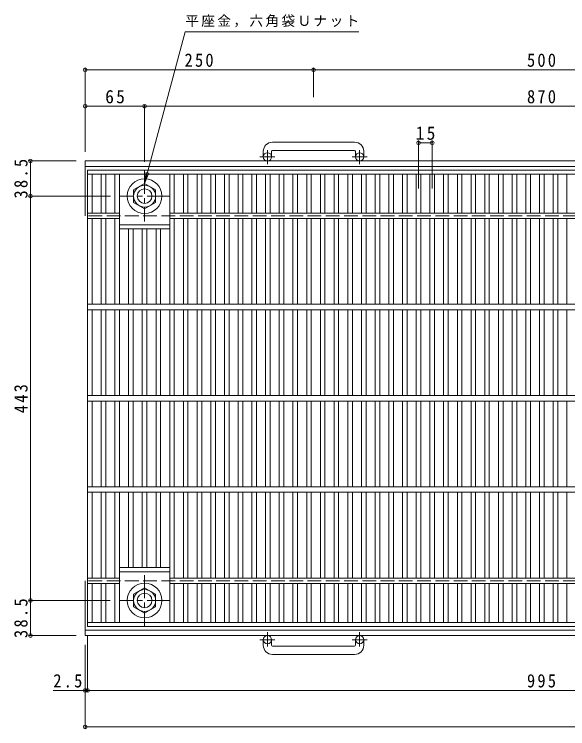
# Model space of a CAD drawing. Units: millimetres at full size, sheet at 1:5; some dimension numbers follow another scale. Extents: x -903 to 930, y -691 to 665.
# Drawn here: x -903 to -297, y -182 to 601 of the extents above; entities that cross this region are included whole.
import ezdxf

# ---------------------------------------------------------------- set-up
doc = ezdxf.new("R2010")
doc.units = ezdxf.units.MM
doc.header["$LTSCALE"] = 5
doc.header["$PDMODE"] = 32
doc.header["$PDSIZE"] = 4
doc.linetypes.add('CHAIN1', pattern=[8, 5, -1, 1, -1])
doc.linetypes.add('DASHED3', pattern=[4, 3, -1])
for name, color, linetype, lineweight in [('E-1', 2, 'Continuous', 9), ('E-2', 3, 'Continuous', 9), ('E-4', 7, 'Continuous', 9), ('E-5', 7, 'Continuous', 9), ('E-A', 2, 'Continuous', 9)]:
    doc.layers.add(name, color=color, linetype=linetype, lineweight=lineweight)
doc.styles.add('ＭＳ ゴシック', font='')
doc.styles.get('ＭＳ ゴシック').set_extended_font_data('MS Gothic')

msp = doc.modelspace()

# ---------------------------------------------------------------- linework, layer by layer
at = {"layer": 'E-1'}
for p, q in [((-530, 460.442), (-620, 460.442)), ((-630, 450.442), (-630, 444.343)), ((-621, 450.442), (-621, 444.343)), ((-620, 451.442), (-530, 451.442)), ((-529, 450.442), (-529, 444.343)), ((-520, 450.442), (-520, 444.343)), ((315.001, 439.843), (-825, 439.843)), ((-825, 379.842), (-825, 439.843)), ((312.715, 433.842), (-825, 433.842)), ((-825, -80.158), (-825, -20.158)), ((317.68, -74.158), (-825, -74.158)), ((315.001, -80.158), (-825, -80.158)), ((-630, -90.758), (-630, -84.658)), ((-621, -90.758), (-621, -84.658)), ((-529, -90.758), (-529, -84.658)), ((-520, -90.758), (-520, -84.658)), ((-620, -91.758), (-530, -91.758)), ((-530, -100.758), (-620, -100.758))]:
    msp.add_line(p, q, dxfattribs=at)
at = {"layer": 'E-1', "linetype": 'CHAIN1'}
for p, q in [((-625.5, 436.234), (-625.5, 451.832)), ((-524.499, 436.234), (-524.499, 451.832)), ((-617.337, 444.343), (-633.744, 444.343)), ((-516.337, 444.343), (-532.744, 444.343)), ((-625.5, -76.551), (-625.5, -92.148)), ((-524.499, -76.551), (-524.499, -92.148)), ((-617.337, -84.658), (-633.744, -84.658)), ((-516.337, -84.658), (-532.744, -84.658))]:
    msp.add_line(p, q, dxfattribs=at)
at = {"layer": 'E-1', "linetype": 'DASHED3'}
for p, q in [((173.501, 379.842), (-825, 379.842)), ((173.501, -20.158), (-825, -20.158))]:
    msp.add_line(p, q, dxfattribs=at)
at = {"layer": 'E-1'}
for centre in [(-625.5, 444.343), (-524.5, 444.343), (-625.5, -84.658), (-524.5, -84.658)]:
    msp.add_circle(centre, 4.5, dxfattribs=at)
for centre, radius, start, end in [((-620, 450.442), 10, 90, 180), ((-530, 450.442), 10, 0, 90), ((-620, 450.442), 1, 90, 180), ((-530, 450.442), 1, 0, 90), ((-620, -90.758), 10, 180, 270), ((-620, -90.758), 1, 180, 270), ((-530, -90.758), 10, 270, 0), ((-530, -90.758), 1, 270, 0)]:
    msp.add_arc(centre, radius, start, end, dxfattribs=at)
at = {"layer": 'E-2'}
for p, q in [((-822.5, -70.159), (-822.5, 429.842)), ((-822.5, 429.842), (172.5, 429.842)), ((-822.5, 425.341), (172.5, 425.341)), ((-817.5, 382.842), (-817.5, 425.341)), ((-807.5, 382.842), (-807.5, 425.341)), ((-802.5, 382.842), (-802.5, 425.341)), ((-792.5, 382.842), (-792.5, 425.341)), ((-787.5, 282.842), (-787.5, 425.341)), ((-732.5, 282.842), (-732.5, 425.341)), ((-727.5, 382.842), (-727.5, 425.341)), ((-717.5, 382.842), (-717.5, 425.341)), ((-712.5, 382.842), (-712.5, 425.341)), ((-702.5, 382.842), (-702.5, 425.341)), ((-697.5, 382.842), (-697.5, 425.341)), ((-687.5, 382.842), (-687.5, 425.341)), ((-682.5, 382.842), (-682.5, 425.341)), ((-672.5, 382.842), (-672.5, 425.341)), ((-667.5, 382.842), (-667.5, 425.341)), ((-657.5, 382.842), (-657.5, 425.341)), ((-652.5, 382.842), (-652.5, 425.341)), ((-642.5, 382.842), (-642.5, 425.341)), ((-637.5, 382.842), (-637.5, 425.341)), ((-627.5, 382.842), (-627.5, 425.341)), ((-622.5, 382.842), (-622.5, 425.341)), ((-612.5, 382.842), (-612.5, 425.341)), ((-607.5, 382.842), (-607.5, 425.341)), ((-597.5, 382.842), (-597.5, 425.341)), ((-592.5, 382.842), (-592.5, 425.341)), ((-582.5, 382.842), (-582.5, 425.341)), ((-577.5, 382.842), (-577.5, 425.341)), ((-567.5, 382.842), (-567.5, 425.341)), ((-562.5, 382.842), (-562.5, 425.341)), ((-552.5, 382.842), (-552.5, 425.341)), ((-547.5, 382.842), (-547.5, 425.341)), ((-537.5, 382.842), (-537.5, 425.341)), ((-532.5, 382.842), (-532.5, 425.341)), ((-522.5, 382.842), (-522.5, 425.341)), ((-517.5, 382.842), (-517.5, 425.341)), ((-507.5, 382.842), (-507.5, 425.341)), ((-502.5, 382.842), (-502.5, 425.341)), ((-492.5, 382.842), (-492.5, 425.341)), ((-487.5, 382.842), (-487.5, 425.341)), ((-477.5, 382.842), (-477.5, 425.341)), ((-472.5, 382.842), (-472.5, 425.341)), ((-462.5, 382.842), (-462.5, 425.341)), ((-457.5, 382.842), (-457.5, 425.341)), ((-447.5, 382.842), (-447.5, 425.341)), ((-442.5, 382.842), (-442.5, 425.341)), ((-432.5, 382.842), (-432.5, 425.341)), ((-427.5, 382.842), (-427.5, 425.341)), ((-417.5, 382.842), (-417.5, 425.341)), ((-412.5, 382.842), (-412.5, 425.341)), ((-402.5, 382.842), (-402.5, 425.341)), ((-397.5, 382.842), (-397.5, 425.341)), ((-387.5, 382.842), (-387.5, 425.341)), ((-382.5, 382.842), (-382.5, 425.341)), ((-372.5, 382.842), (-372.5, 425.341)), ((-367.5, 382.842), (-367.5, 425.341)), ((-357.5, 382.842), (-357.5, 425.341)), ((-352.5, 382.842), (-352.5, 425.341)), ((-342.5, 382.842), (-342.5, 425.341)), ((-337.5, 382.842), (-337.5, 425.341)), ((-327.5, 382.842), (-327.5, 425.341)), ((-322.5, 382.842), (-322.5, 425.341)), ((-312.5, 382.842), (-312.5, 425.341)), ((-307.5, 382.842), (-307.5, 425.341)), ((-297.5, 382.842), (-297.5, 425.341)), ((-787.5, 382.842), (-822.5, 382.842)), ((-787.5, 376.841), (-822.5, 376.841)), ((-817.5, 282.842), (-817.5, 376.841)), ((-807.5, 282.842), (-807.5, 376.841)), ((-802.5, 282.842), (-802.5, 376.841)), ((-792.5, 282.842), (-792.5, 376.841)), ((82.5, 382.842), (-732.5, 382.842)), ((82.5, 376.841), (-732.5, 376.841)), ((-727.5, 282.842), (-727.5, 376.841)), ((-717.5, 282.842), (-717.5, 376.841)), ((-712.5, 282.842), (-712.5, 376.841)), ((-702.5, 282.842), (-702.5, 376.841)), ((-697.5, 282.842), (-697.5, 376.841)), ((-687.5, 282.842), (-687.5, 376.841)), ((-682.5, 282.842), (-682.5, 376.841)), ((-672.5, 282.842), (-672.5, 376.841)), ((-667.5, 282.842), (-667.5, 376.841)), ((-657.5, 282.842), (-657.5, 376.841)), ((-652.5, 282.842), (-652.5, 376.841)), ((-642.5, 282.842), (-642.5, 376.841)), ((-637.5, 282.842), (-637.5, 376.841)), ((-627.5, 282.842), (-627.5, 376.841)), ((-622.5, 282.842), (-622.5, 376.841)), ((-612.5, 282.842), (-612.5, 376.841)), ((-607.5, 282.842), (-607.5, 376.841)), ((-597.5, 282.842), (-597.5, 376.841)), ((-592.5, 282.842), (-592.5, 376.841)), ((-582.5, 282.842), (-582.5, 376.841)), ((-577.5, 282.842), (-577.5, 376.841)), ((-567.5, 282.842), (-567.5, 376.841)), ((-562.5, 282.842), (-562.5, 376.841)), ((-552.5, 282.842), (-552.5, 376.841)), ((-547.5, 282.842), (-547.5, 376.841)), ((-537.5, 282.842), (-537.5, 376.841)), ((-532.5, 282.842), (-532.5, 376.841)), ((-522.5, 282.842), (-522.5, 376.841)), ((-517.5, 282.842), (-517.5, 376.841)), ((-507.5, 282.842), (-507.5, 376.841)), ((-502.5, 282.842), (-502.5, 376.841)), ((-492.5, 282.842), (-492.5, 376.841)), ((-487.5, 282.842), (-487.5, 376.841)), ((-477.5, 282.842), (-477.5, 376.841)), ((-472.5, 282.842), (-472.5, 376.841)), ((-462.5, 282.842), (-462.5, 376.841)), ((-457.5, 282.842), (-457.5, 376.841)), ((-447.5, 282.842), (-447.5, 376.841)), ((-442.5, 282.842), (-442.5, 376.841)), ((-432.5, 282.842), (-432.5, 376.841)), ((-427.5, 282.842), (-427.5, 376.841)), ((-417.5, 282.842), (-417.5, 376.841)), ((-412.5, 282.842), (-412.5, 376.841)), ((-402.5, 282.842), (-402.5, 376.841)), ((-397.5, 282.842), (-397.5, 376.841)), ((-387.5, 282.842), (-387.5, 376.841)), ((-382.5, 282.842), (-382.5, 376.841)), ((-372.5, 282.842), (-372.5, 376.841)), ((-367.5, 282.842), (-367.5, 376.841)), ((-357.5, 282.842), (-357.5, 376.841)), ((-352.5, 282.842), (-352.5, 376.841)), ((-342.5, 282.842), (-342.5, 376.841)), ((-337.5, 282.842), (-337.5, 376.841)), ((-327.5, 282.842), (-327.5, 376.841)), ((-322.5, 282.842), (-322.5, 376.841)), ((-312.5, 282.842), (-312.5, 376.841)), ((-307.5, 282.842), (-307.5, 376.841)), ((-297.5, 282.842), (-297.5, 376.841)), ((-787.5, 369.841), (-732.5, 369.841)), ((-787.5, 365.342), (-732.5, 365.342)), ((-777.5, 282.842), (-777.5, 365.342)), ((-772.5, 282.842), (-772.5, 365.342)), ((-762.5, 282.842), (-762.5, 365.342)), ((-757.5, 282.842), (-757.5, 365.342)), ((-747.5, 282.842), (-747.5, 365.342)), ((-742.5, 282.842), (-742.5, 365.342)), ((172.5, 282.842), (-822.5, 282.842)), ((172.5, 276.842), (-822.5, 276.842)), ((-817.5, 182.842), (-817.5, 276.842)), ((-807.5, 182.842), (-807.5, 276.842)), ((-802.5, 182.842), (-802.5, 276.842)), ((-792.5, 182.842), (-792.5, 276.842)), ((-787.5, 182.842), (-787.5, 276.842)), ((-777.5, 182.842), (-777.5, 276.842)), ((-772.5, 182.842), (-772.5, 276.842)), ((-762.5, 182.842), (-762.5, 276.842)), ((-757.5, 182.842), (-757.5, 276.842)), ((-747.5, 182.842), (-747.5, 276.842)), ((-742.5, 182.842), (-742.5, 276.842)), ((-732.5, 182.842), (-732.5, 276.842)), ((-727.5, 182.842), (-727.5, 276.842)), ((-717.5, 182.842), (-717.5, 276.842)), ((-712.5, 182.842), (-712.5, 276.842)), ((-702.5, 182.842), (-702.5, 276.842)), ((-697.5, 182.842), (-697.5, 276.842)), ((-687.5, 182.842), (-687.5, 276.842)), ((-682.5, 182.842), (-682.5, 276.842)), ((-672.5, 182.842), (-672.5, 276.842)), ((-667.5, 182.842), (-667.5, 276.842)), ((-657.5, 182.842), (-657.5, 276.842)), ((-652.5, 182.842), (-652.5, 276.842)), ((-642.5, 182.842), (-642.5, 276.842)), ((-637.5, 182.842), (-637.5, 276.842)), ((-627.5, 182.842), (-627.5, 276.842)), ((-622.5, 182.842), (-622.5, 276.842)), ((-612.5, 182.842), (-612.5, 276.842)), ((-607.5, 182.842), (-607.5, 276.842)), ((-597.5, 182.842), (-597.5, 276.842)), ((-592.5, 182.842), (-592.5, 276.842)), ((-582.5, 182.842), (-582.5, 276.842)), ((-577.5, 182.842), (-577.5, 276.842)), ((-567.5, 182.842), (-567.5, 276.842)), ((-562.5, 182.842), (-562.5, 276.842)), ((-552.5, 182.842), (-552.5, 276.842)), ((-547.5, 182.842), (-547.5, 276.842)), ((-537.5, 182.842), (-537.5, 276.842)), ((-532.5, 182.842), (-532.5, 276.842)), ((-522.5, 182.842), (-522.5, 276.842)), ((-517.5, 182.842), (-517.5, 276.842)), ((-507.5, 182.842), (-507.5, 276.842)), ((-502.5, 182.842), (-502.5, 276.842)), ((-492.5, 182.842), (-492.5, 276.842)), ((-487.5, 182.842), (-487.5, 276.842)), ((-477.5, 182.842), (-477.5, 276.842)), ((-472.5, 182.842), (-472.5, 276.842)), ((-462.5, 182.842), (-462.5, 276.842)), ((-457.5, 182.842), (-457.5, 276.842)), ((-447.5, 182.842), (-447.5, 276.842)), ((-442.5, 182.842), (-442.5, 276.842)), ((-432.5, 182.842), (-432.5, 276.842)), ((-427.5, 182.842), (-427.5, 276.842)), ((-417.5, 182.842), (-417.5, 276.842)), ((-412.5, 182.842), (-412.5, 276.842)), ((-402.5, 182.842), (-402.5, 276.842)), ((-397.5, 182.842), (-397.5, 276.842)), ((-387.5, 182.842), (-387.5, 276.842)), ((-382.5, 182.842), (-382.5, 276.842)), ((-372.5, 182.842), (-372.5, 276.842)), ((-367.5, 182.842), (-367.5, 276.842)), ((-357.5, 182.842), (-357.5, 276.842)), ((-352.5, 182.842), (-352.5, 276.842)), ((-342.5, 182.842), (-342.5, 276.842)), ((-337.5, 182.842), (-337.5, 276.842)), ((-327.5, 182.842), (-327.5, 276.842)), ((-322.5, 182.842), (-322.5, 276.842)), ((-312.5, 182.842), (-312.5, 276.842)), ((-307.5, 182.842), (-307.5, 276.842)), ((-297.5, 182.842), (-297.5, 276.842)), ((172.5, 182.842), (-822.5, 182.842)), ((172.5, 176.842), (-822.5, 176.842)), ((-817.5, 82.842), (-817.5, 176.842)), ((-807.5, 82.842), (-807.5, 176.842)), ((-802.5, 82.842), (-802.5, 176.842)), ((-792.5, 82.842), (-792.5, 176.842)), ((-787.5, 82.842), (-787.5, 176.842)), ((-777.5, 82.842), (-777.5, 176.842)), ((-772.5, 82.842), (-772.5, 176.842)), ((-762.5, 82.842), (-762.5, 176.842)), ((-757.5, 82.842), (-757.5, 176.842)), ((-747.5, 82.842), (-747.5, 176.842)), ((-742.5, 82.842), (-742.5, 176.842)), ((-732.5, 82.842), (-732.5, 176.842)), ((-727.5, 82.842), (-727.5, 176.842)), ((-717.5, 82.842), (-717.5, 176.842)), ((-712.5, 82.842), (-712.5, 176.842)), ((-702.5, 82.842), (-702.5, 176.842)), ((-697.5, 82.842), (-697.5, 176.842)), ((-687.5, 82.842), (-687.5, 176.842)), ((-682.5, 82.842), (-682.5, 176.842)), ((-672.5, 82.842), (-672.5, 176.842)), ((-667.5, 82.842), (-667.5, 176.842)), ((-657.5, 82.842), (-657.5, 176.842)), ((-652.5, 82.842), (-652.5, 176.842)), ((-642.5, 82.842), (-642.5, 176.842)), ((-637.5, 82.842), (-637.5, 176.842)), ((-627.5, 82.842), (-627.5, 176.842)), ((-622.5, 82.842), (-622.5, 176.842)), ((-612.5, 82.842), (-612.5, 176.842)), ((-607.5, 82.842), (-607.5, 176.842)), ((-597.5, 82.842), (-597.5, 176.842)), ((-592.5, 82.842), (-592.5, 176.842)), ((-582.5, 82.842), (-582.5, 176.842)), ((-577.5, 82.842), (-577.5, 176.842)), ((-567.5, 82.842), (-567.5, 176.842)), ((-562.5, 82.842), (-562.5, 176.842)), ((-552.5, 82.842), (-552.5, 176.842)), ((-547.5, 82.842), (-547.5, 176.842)), ((-537.5, 82.842), (-537.5, 176.842)), ((-532.5, 82.842), (-532.5, 176.842)), ((-522.5, 82.842), (-522.5, 176.842)), ((-517.5, 82.842), (-517.5, 176.842)), ((-507.5, 82.842), (-507.5, 176.842)), ((-502.5, 82.842), (-502.5, 176.842)), ((-492.5, 82.842), (-492.5, 176.842)), ((-487.5, 82.842), (-487.5, 176.842)), ((-477.5, 82.842), (-477.5, 176.842)), ((-472.5, 82.842), (-472.5, 176.842)), ((-462.5, 82.842), (-462.5, 176.842)), ((-457.5, 82.842), (-457.5, 176.842)), ((-447.5, 82.842), (-447.5, 176.842)), ((-442.5, 82.842), (-442.5, 176.842)), ((-432.5, 82.842), (-432.5, 176.842)), ((-427.5, 82.842), (-427.5, 176.842)), ((-417.5, 82.842), (-417.5, 176.842)), ((-412.5, 82.842), (-412.5, 176.842)), ((-402.5, 82.842), (-402.5, 176.842)), ((-397.5, 82.842), (-397.5, 176.842)), ((-387.5, 82.842), (-387.5, 176.842)), ((-382.5, 82.842), (-382.5, 176.842)), ((-372.5, 82.842), (-372.5, 176.842)), ((-367.5, 82.842), (-367.5, 176.842)), ((-357.5, 82.842), (-357.5, 176.842)), ((-352.5, 82.842), (-352.5, 176.842)), ((-342.5, 82.842), (-342.5, 176.842)), ((-337.5, 82.842), (-337.5, 176.842)), ((-327.5, 82.842), (-327.5, 176.842)), ((-322.5, 82.842), (-322.5, 176.842)), ((-312.5, 82.842), (-312.5, 176.842)), ((-307.5, 82.842), (-307.5, 176.842)), ((-297.5, 82.842), (-297.5, 176.842)), ((172.5, 82.842), (-822.5, 82.842)), ((172.5, 76.842), (-822.5, 76.842)), ((-817.5, -17.158), (-817.5, 76.842)), ((-807.5, -17.158), (-807.5, 76.842)), ((-802.5, -17.158), (-802.5, 76.842)), ((-792.5, -17.158), (-792.5, 76.842)), ((-787.5, -65.659), (-787.5, 76.842)), ((-777.5, -5.659), (-777.5, 76.842)), ((-772.5, -5.659), (-772.5, 76.842)), ((-762.5, -5.659), (-762.5, 76.842)), ((-757.5, -5.659), (-757.5, 76.842)), ((-747.5, -5.659), (-747.5, 76.842)), ((-742.5, -5.659), (-742.5, 76.842)), ((-732.5, -65.659), (-732.5, 76.842)), ((-727.5, -17.158), (-727.5, 76.842)), ((-717.5, -17.158), (-717.5, 76.842)), ((-712.5, -17.158), (-712.5, 76.842)), ((-702.5, -17.158), (-702.5, 76.842)), ((-697.5, -17.158), (-697.5, 76.842)), ((-687.5, -17.158), (-687.5, 76.842)), ((-682.5, -17.158), (-682.5, 76.842)), ((-672.5, -17.158), (-672.5, 76.842)), ((-667.5, -17.158), (-667.5, 76.842)), ((-657.5, -17.158), (-657.5, 76.842)), ((-652.5, -17.158), (-652.5, 76.842)), ((-642.5, -17.158), (-642.5, 76.842)), ((-637.5, -17.158), (-637.5, 76.842)), ((-627.5, -17.158), (-627.5, 76.842)), ((-622.5, -17.158), (-622.5, 76.842)), ((-612.5, -17.158), (-612.5, 76.842)), ((-607.5, -17.158), (-607.5, 76.842)), ((-597.5, -17.158), (-597.5, 76.842)), ((-592.5, -17.158), (-592.5, 76.842)), ((-582.5, -17.158), (-582.5, 76.842)), ((-577.5, -17.158), (-577.5, 76.842)), ((-567.5, -17.158), (-567.5, 76.842)), ((-562.5, -17.158), (-562.5, 76.842)), ((-552.5, -17.158), (-552.5, 76.842)), ((-547.5, -17.158), (-547.5, 76.842)), ((-537.5, -17.158), (-537.5, 76.842)), ((-532.5, -17.158), (-532.5, 76.842)), ((-522.5, -17.158), (-522.5, 76.842)), ((-517.5, -17.158), (-517.5, 76.842)), ((-507.5, -17.158), (-507.5, 76.842)), ((-502.5, -17.158), (-502.5, 76.842)), ((-492.5, -17.158), (-492.5, 76.842)), ((-487.5, -17.158), (-487.5, 76.842)), ((-477.5, -17.158), (-477.5, 76.842)), ((-472.5, -17.158), (-472.5, 76.842)), ((-462.5, -17.158), (-462.5, 76.842)), ((-457.5, -17.158), (-457.5, 76.842)), ((-447.5, -17.158), (-447.5, 76.842)), ((-442.5, -17.158), (-442.5, 76.842)), ((-432.5, -17.158), (-432.5, 76.842)), ((-427.5, -17.158), (-427.5, 76.842)), ((-417.5, -17.158), (-417.5, 76.842)), ((-412.5, -17.158), (-412.5, 76.842)), ((-402.5, -17.158), (-402.5, 76.842)), ((-397.5, -17.158), (-397.5, 76.842)), ((-387.5, -17.158), (-387.5, 76.842)), ((-382.5, -17.158), (-382.5, 76.842)), ((-372.5, -17.158), (-372.5, 76.842)), ((-367.5, -17.158), (-367.5, 76.842)), ((-357.5, -17.158), (-357.5, 76.842)), ((-352.5, -17.158), (-352.5, 76.842)), ((-342.5, -17.158), (-342.5, 76.842)), ((-337.5, -17.158), (-337.5, 76.842)), ((-327.5, -17.158), (-327.5, 76.842)), ((-322.5, -17.158), (-322.5, 76.842)), ((-312.5, -17.158), (-312.5, 76.842)), ((-307.5, -17.158), (-307.5, 76.842)), ((-297.5, -17.158), (-297.5, 76.842)), ((-787.5, -5.659), (-732.5, -5.659)), ((-787.5, -10.159), (-732.5, -10.159)), ((-787.5, -17.158), (-822.5, -17.158)), ((-787.5, -23.158), (-822.5, -23.158)), ((-817.5, -65.659), (-817.5, -23.158)), ((-807.5, -65.659), (-807.5, -23.158)), ((-802.5, -65.659), (-802.5, -23.158)), ((-792.5, -65.659), (-792.5, -23.158)), ((82.5, -17.158), (-732.5, -17.158)), ((82.5, -23.158), (-732.5, -23.158)), ((-727.5, -65.659), (-727.5, -23.158)), ((-717.5, -65.659), (-717.5, -23.158)), ((-712.5, -65.659), (-712.5, -23.158)), ((-702.5, -65.659), (-702.5, -23.158)), ((-697.5, -65.659), (-697.5, -23.158)), ((-687.5, -65.659), (-687.5, -23.158)), ((-682.5, -65.659), (-682.5, -23.158)), ((-672.5, -65.659), (-672.5, -23.158)), ((-667.5, -65.659), (-667.5, -23.158)), ((-657.5, -65.659), (-657.5, -23.158)), ((-652.5, -65.659), (-652.5, -23.158)), ((-642.5, -65.659), (-642.5, -23.158)), ((-637.5, -65.659), (-637.5, -23.158)), ((-627.5, -65.659), (-627.5, -23.158)), ((-622.5, -65.659), (-622.5, -23.158)), ((-612.5, -65.659), (-612.5, -23.158)), ((-607.5, -65.659), (-607.5, -23.158)), ((-597.5, -65.659), (-597.5, -23.158)), ((-592.5, -65.659), (-592.5, -23.158)), ((-582.5, -65.659), (-582.5, -23.158)), ((-577.5, -65.659), (-577.5, -23.158)), ((-567.5, -65.659), (-567.5, -23.158)), ((-562.5, -65.659), (-562.5, -23.158)), ((-552.5, -65.659), (-552.5, -23.158)), ((-547.5, -65.659), (-547.5, -23.158)), ((-537.5, -65.659), (-537.5, -23.158)), ((-532.5, -65.659), (-532.5, -23.158)), ((-522.5, -65.659), (-522.5, -23.158)), ((-517.5, -65.659), (-517.5, -23.158)), ((-507.5, -65.659), (-507.5, -23.158)), ((-502.5, -65.659), (-502.5, -23.158)), ((-492.5, -65.659), (-492.5, -23.158)), ((-487.5, -65.659), (-487.5, -23.158)), ((-477.5, -65.659), (-477.5, -23.158)), ((-472.5, -65.659), (-472.5, -23.158)), ((-462.5, -65.659), (-462.5, -23.158)), ((-457.5, -65.659), (-457.5, -23.158)), ((-447.5, -65.659), (-447.5, -23.158)), ((-442.5, -65.659), (-442.5, -23.158)), ((-432.5, -65.659), (-432.5, -23.158)), ((-427.5, -65.659), (-427.5, -23.158)), ((-417.5, -65.659), (-417.5, -23.158)), ((-412.5, -65.659), (-412.5, -23.158)), ((-402.5, -65.659), (-402.5, -23.158)), ((-397.5, -65.659), (-397.5, -23.158)), ((-387.5, -65.659), (-387.5, -23.158)), ((-382.5, -65.659), (-382.5, -23.158)), ((-372.5, -65.659), (-372.5, -23.158)), ((-367.5, -65.659), (-367.5, -23.158)), ((-357.5, -65.659), (-357.5, -23.158)), ((-352.5, -65.659), (-352.5, -23.158)), ((-342.5, -65.659), (-342.5, -23.158)), ((-337.5, -65.659), (-337.5, -23.158)), ((-327.5, -65.659), (-327.5, -23.158)), ((-322.5, -65.659), (-322.5, -23.158)), ((-312.5, -65.659), (-312.5, -23.158)), ((-307.5, -65.659), (-307.5, -23.158)), ((-297.5, -65.659), (-297.5, -23.158)), ((172.5, -65.659), (-822.5, -65.659)), ((172.5, -70.159), (-822.5, -70.159))]:
    msp.add_line(p, q, dxfattribs=at)
at = {"layer": 'E-4'}
for p, q in [((-825, 541.343), (-825, 449.843)), ((-575, 541.343), (-575, 509.843)), ((-825, 539.843), (-575, 539.843)), ((-575, 539.843), (-75, 539.843)), ((-760, 501.343), (-760, 438.979)), ((-825, 499.843), (-760, 499.843)), ((-760, 499.843), (110.001, 499.843)), ((-460, 409.843), (-460, 462.343)), ((-445, 409.843), (-445, 462.343)), ((-460, 459.843), (-445, 459.843)), ((-886.5, 439.843), (-835, 439.843)), ((-885, 401.342), (-885, 439.843)), ((-886.5, 401.342), (-797.5, 401.342)), ((-885, -41.659), (-885, 401.342)), ((-886.5, -41.659), (-797.637, -41.659)), ((-885, -80.158), (-885, -41.659)), ((-886.5, -80.158), (-835, -80.158)), ((-822.5, -141.658), (-822.5, -80.159)), ((-825, -181.658), (-825, -90.158)), ((-825, -140.158), (-860, -140.158)), ((-825, -140.158), (-822.5, -140.158)), ((-822.5, -140.158), (172.5, -140.158)), ((-825, -180.158), (315.001, -180.158))]:
    msp.add_line(p, q, dxfattribs=at)
for p in [(-825, 539.843), (-575, 539.843), (-825, 499.843), (-760, 499.843), (-460, 459.843), (-445, 459.843), (-885, 439.843), (-885, 401.342), (-885, -41.659), (-885, -80.158), (-825, -140.158), (-822.5, -140.158), (-825, -180.158)]:
    msp.add_point(p, dxfattribs=at)
at = {"layer": 'E-5'}
for p, q in [((-715.486, 581.328), (-760, 415.198)), ((-715.486, 581.328), (-525.486, 581.328)), ((-760, 415.198), (-758.369, 427.592)), ((-760, 415.198), (-755.217, 426.747))]:
    msp.add_line(p, q, dxfattribs=at)
at = {"layer": 'E-A', "linetype": 'CHAIN1'}
for p, q in [((-760, 428.979), (-760, 373.705)), ((-732.364, 401.342), (-787.637, 401.342)), ((-760, -14.023), (-760, -69.297)), ((-732.364, -41.659), (-787.637, -41.659))]:
    msp.add_line(p, q, dxfattribs=at)
at = {"layer": 'E-A'}
for p, q in [((-760, 415.198), (-772, 408.27)), ((-748.001, 408.27), (-760, 415.198)), ((-772, 408.27), (-772, 394.414)), ((-748.001, 394.414), (-748.001, 408.27)), ((-772, 394.414), (-760, 387.485)), ((-760, 387.485), (-748.001, 394.414))]:
    msp.add_line(p, q, dxfattribs=at)
msp.add_lwpolyline([(-772, -48.587), (-772, -34.731), (-760, -27.802), (-748.001, -34.731), (-748.001, -48.587), (-760, -55.516)], close=True, dxfattribs=at)
for centre, radius in [((-760, 401.342), 19), ((-760, 401.342), 12), ((-760, 401.342), 8), ((-760, -41.659), 19), ((-760, -41.659), 12), ((-760, -41.659), 8)]:
    msp.add_circle(centre, radius, dxfattribs=at)

# ---------------------------------------------------------------- texts
at = {"layer": 'E-4', "color": 2, "char_height": 14.66, "attachment_point": 7, "style": 'ＭＳ ゴシック'}
for s, insert in [('\\T1.27;\\W0.9;250', (-716.25, 542.843)), ('\\T1.27;\\W0.9;500', (-341.25, 542.843)), ('\\T1.27;\\W0.95;65', (-803.125, 502.843)), ('\\T1.27;\\W0.9;870', (-341.25, 502.843)), ('\\T1.27;\\W0.95;15', (-463.125, 462.843)), ('\\T1.27;\\W0.9;2.5', (-860, -137.158)), ('\\T1.27;\\W0.9;995', (-341.25, -137.158))]:
    msp.add_mtext(s, dxfattribs=dict(at, insert=insert))
at = {"layer": 'E-4', "color": 2, "char_height": 14.66, "attachment_point": 7, "rotation": 90, "style": 'ＭＳ ゴシック'}
for s, insert in [('\\T1.28;\\W0.9;38.5', (-888, 398.717)), ('\\T1.27;\\W0.9;443', (-888, 163.591)), ('\\T1.28;\\W0.9;38.5', (-888, -82.784))]:
    msp.add_mtext(s, dxfattribs=dict(at, insert=insert))
at = {"layer": 'E-5', "insert": (-715.486, 586.328), "char_height": 11, "attachment_point": 7, "style": 'ＭＳ ゴシック'}
msp.add_mtext('\\T1.17;平座金，六角袋Ｕナット', dxfattribs=at)

doc.saveas('drawing.dxf')
